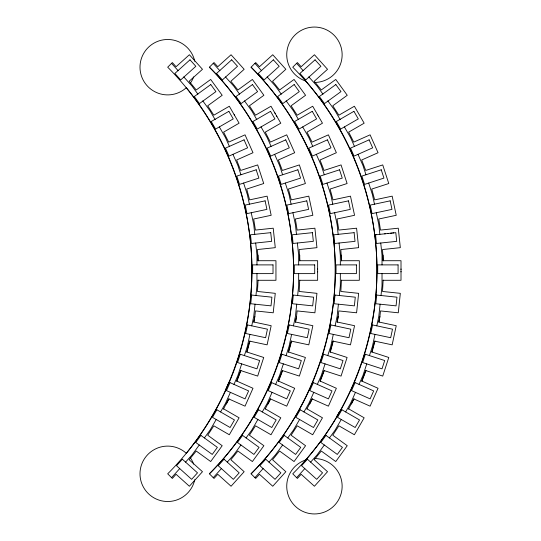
<?xml version="1.0" encoding="UTF-8"?>
<svg xmlns="http://www.w3.org/2000/svg" width="541" height="541" viewBox="0 0 541 541"><rect width="100%" height="100%" fill="white"/><g stroke="black" fill="none" stroke-linecap="round" stroke-linejoin="round"><path stroke-width="0.81" d="M256.968 273.624L256.961 285.831L255.954 295.508M223.609 408.861L239.102 417.808L229.316 434.754L213.823 425.808L207.724 435.201L222.195 445.716L210.692 461.547L196.221 451.032L189.174 459.735L202.469 471.705L189.377 486.244L176.082 474.274L172.329 478.44L167.696 473.808C224.616 416.908 255.744 335.826 251.518 255.453C247.697 185.178 217.367 117.052 167.696 67.192L172.329 62.56L176.082 66.726L189.377 54.756L202.469 69.295L189.174 81.265L196.221 89.968L210.692 79.453L222.195 95.284L207.724 105.799L213.823 115.192L229.316 106.246L239.102 123.192L223.609 132.139L228.694 142.114L245.032 134.837L252.992 152.718L236.647 159.994L240.664 170.449L257.678 164.917L263.724 183.527L246.71 189.052L249.611 199.872L267.105 196.153L271.176 215.291L253.675 219.01L255.426 230.074L273.219 228.201L275.268 247.663L257.475 249.536L258.057 260.715L275.951 260.715L275.951 280.285L258.057 280.285M298.659 273.624L298.646 285.831L297.638 295.508M265.293 408.861L280.786 417.808L271 434.754L255.508 425.808L249.415 435.201L263.886 445.716L252.383 461.547L237.912 451.032L230.865 459.735L244.153 471.705L231.061 486.244L217.773 474.274L214.02 478.44L209.381 473.808A287.521 287.521 0 0 0 209.381 67.192L214.02 62.56L217.773 66.726L231.061 54.756L244.153 69.295L230.865 81.265L237.912 89.968L252.383 79.453L263.886 95.284L249.415 105.799L255.508 115.192L271 106.246L280.786 123.192L265.293 132.139L270.378 142.114L286.723 134.837L294.676 152.718L278.338 159.994L282.348 170.449L299.362 164.917L305.408 183.527L288.394 189.052L291.295 199.872L308.796 196.153L312.86 215.291L295.366 219.01L297.117 230.074L314.903 228.201L316.952 247.663L299.159 249.536L299.748 260.715L317.635 260.715L317.635 280.285L299.748 280.285M317.635 271.92L317.635 271.332M317.635 269.526L317.635 268.978M340.343 273.624L340.336 285.831L339.329 295.508M306.984 408.861L322.47 417.808L312.691 434.754L297.198 425.808L291.099 435.201L305.57 445.716L294.067 461.547L279.596 451.032L272.549 459.735L285.844 471.705L272.752 486.244L259.457 474.274L255.704 478.44L251.071 473.808A287.521 287.521 0 0 0 251.071 67.192L255.704 62.56L259.457 66.726L272.752 54.756L285.844 69.295L272.549 81.265L279.596 89.968L294.067 79.453L305.57 95.284L291.099 105.799L297.198 115.192L312.691 106.246L322.47 123.192L306.984 132.139L312.062 142.114L328.407 134.837L336.367 152.718L320.022 159.994L324.039 170.449L341.053 164.917L347.099 183.527L330.084 189.052L332.979 199.872L350.48 196.153L354.551 215.291L337.05 219.01L338.801 230.074L356.593 228.201L358.636 247.663L340.85 249.536L341.432 260.715L359.325 260.715L359.325 280.285L341.432 280.285M382.027 273.624L382.02 285.831L381.013 295.508M348.668 408.861L364.161 417.808L354.375 434.754L338.882 425.808L332.783 435.201L347.254 445.716L335.758 461.547L321.286 451.032L314.233 459.735L327.528 471.705L314.436 486.244L301.141 474.274L297.394 478.44L292.755 473.808C349.675 416.908 380.803 335.826 376.577 255.453C372.756 185.178 342.426 117.052 292.755 67.192L297.394 62.56L301.141 66.726L314.436 54.756L327.528 69.295L314.233 81.265L321.286 89.968L335.758 79.453L347.254 95.284L332.783 105.799L338.882 115.192L354.375 106.246L364.161 123.192L348.668 132.139L353.753 142.114L370.091 134.837L378.051 152.718L361.713 159.994L365.723 170.449L382.737 164.917L388.783 183.527L371.768 189.052L374.67 199.872L392.164 196.153L396.235 215.291L378.741 219.01L380.492 230.074L398.277 228.201L400.326 247.663L382.534 249.536L383.123 260.715L401.009 260.715L401.009 280.285L383.123 280.285M401.009 271.92L401.009 271.332M401.009 269.526L401.009 268.978M253.878 322.24A294.074 294.074 0 0 0 254.845 316.505L255.426 310.926L273.219 312.799L275.268 293.337L257.475 291.464L258.057 280.069M295.562 322.24A294.074 294.074 0 0 0 296.529 316.505L297.117 310.926L314.903 312.799L316.952 293.337L299.159 291.464L299.748 280.069M337.246 322.24A294.074 294.074 0 0 0 338.213 316.505L338.801 310.926L356.593 312.799L358.636 293.337L340.85 291.464L341.432 280.069M378.937 322.24A294.074 294.074 0 0 0 379.904 316.505L380.492 310.926L398.277 312.799L400.326 293.337L382.534 291.464L383.123 280.069M255.041 304.191L253.756 316.329L251.741 325.851M296.725 304.191L295.44 316.329L293.425 325.851M338.416 304.191L337.131 316.329L335.116 325.851M380.1 304.191L378.815 316.329L376.8 325.851M254.845 316.505L253.675 321.99L271.176 325.709L267.105 344.847L249.611 341.128L246.71 351.948L263.724 357.473L257.678 376.083L240.664 370.551L236.647 381.006L252.992 388.282L245.032 406.163L228.694 398.886L223.474 409.091M296.529 316.505L295.366 321.99L312.86 325.709L308.796 344.847L291.295 341.128L288.394 351.948L305.408 357.473L299.362 376.083L282.348 370.551L278.338 381.006L294.676 388.282L286.723 406.163L270.378 398.886L265.158 409.091M338.213 316.505L337.05 321.99L354.551 325.709L350.48 344.847L332.979 341.128L330.084 351.948L347.099 357.473L341.053 376.083L324.039 370.551L320.022 381.006L336.367 388.282L328.407 406.163L312.062 398.886L306.848 409.091M379.904 316.505L378.741 321.99L396.235 325.709L392.164 344.847L374.67 341.128L371.768 351.948L388.783 357.473L382.737 376.083L365.723 370.551L361.713 381.006L378.051 388.282L370.091 406.163L353.753 398.886L348.532 409.091M249.928 334.385L247.379 346.328L244.383 355.579M291.613 334.385L289.07 346.328L286.067 355.579M333.303 334.385L330.754 346.328L327.751 355.579M374.987 334.385L372.438 346.328L369.442 355.579M241.685 363.883L237.905 375.495L233.955 384.38M283.369 363.883L279.589 375.495L275.639 384.38M325.06 363.883L321.28 375.495L317.33 384.38M366.744 363.883L362.964 375.495L359.014 384.38M225.421 390.135L228.971 382.162M230.405 392.353L225.428 403.505L220.572 411.938M272.089 392.353L267.119 403.505L262.257 411.938M313.78 392.353L308.803 403.505L303.947 411.938M355.464 392.353L350.494 403.505L345.631 411.938M216.211 419.491L210.097 430.068L204.383 437.94M257.895 419.491L251.781 430.068L246.074 437.94M299.586 419.491L293.472 430.068L287.758 437.94M336.448 416.942L336.793 416.347M336.982 416.009L337.192 415.65M337.861 414.494L338.091 414.095M338.321 413.689L338.774 412.905M338.991 412.533L339.2 412.174M341.27 419.491L335.156 430.068L329.449 437.94M199.257 445L192.075 454.873L185.57 462.109M240.941 445L233.759 454.873L227.254 462.109M282.632 445L275.443 454.873L268.945 462.109M324.316 445L317.134 454.873L310.629 462.109M209.381 473.808C266.3 416.908 297.428 335.826 293.202 255.453C289.388 185.178 259.051 117.052 209.381 67.192M251.071 473.808C307.991 416.908 339.112 335.826 334.886 255.453C331.072 185.178 300.735 117.052 251.071 67.192M171.551 477.662L179.727 468.594M213.242 477.662L221.418 468.594M254.926 477.662L263.102 468.594M296.617 477.662L304.793 468.594M375.549 234.794L395.802 232.664L396.715 241.347L376.462 243.47L375.549 234.794L376.09 234.74M384.651 233.84L385.348 233.766M387.796 233.509L388.708 233.414M390.649 233.205L391.657 233.103M392.685 232.995L393.726 232.887M296.603 63.344L303.264 70.736M308.81 76.89L317.134 86.127L322.977 94.175M254.919 63.344L261.574 70.736M267.126 76.89L275.443 86.127L281.293 94.175M213.228 63.344L219.889 70.736M225.435 76.89L233.759 86.127L239.602 94.175M171.544 63.344L178.199 70.736M183.751 76.89L192.075 86.127L197.918 94.175M327.853 100.876L335.156 110.932L340.194 119.649M286.162 100.876L293.472 110.932L298.51 119.649M244.478 100.876L251.781 110.932L256.819 119.649M202.787 100.876L210.097 110.932L215.135 119.649M275.22 113.549L274.862 112.927M276.593 115.93L276.884 116.437M344.394 126.912L350.494 137.495L354.456 146.374M317.533 114.638L317.777 115.057M318.453 116.227L318.649 116.572M302.703 126.912L308.803 137.495L312.766 146.374M261.019 126.912L267.119 137.495L271.082 146.374M234.158 114.638L234.402 115.057M219.335 126.912L225.428 137.495L229.398 146.374M358.007 154.347L362.964 165.505L365.98 174.757M316.316 154.347L321.28 165.505L324.289 174.757M274.632 154.347L279.589 165.505L282.605 174.757M232.941 154.347L237.905 165.505L240.914 174.757M368.678 183.054L372.438 194.672L374.473 204.187M326.987 183.054L330.754 194.672L332.783 204.187M285.303 183.054L289.07 194.672L291.099 204.187M243.612 183.054L247.379 194.672L249.408 204.187M376.286 212.721L378.815 224.671L379.843 234.341M334.602 212.721L337.131 224.671L338.152 234.341M292.911 212.721L295.44 224.671L296.468 234.341M251.227 212.721L253.756 224.671L254.777 234.341M380.749 243.024L382.02 255.169L382.027 264.894M339.058 243.024L340.336 255.169L340.343 264.894M297.374 243.024L298.646 255.169L298.659 264.894M255.683 243.024L256.961 255.169L256.968 264.894M383.123 255.109L383.123 260.931M341.432 255.109L341.432 260.931M299.748 255.109L299.748 260.931M258.057 255.109L258.057 260.931M374.954 340.972A294.074 294.074 0 0 1 371.944 352.218M366.02 370.429A294.074 294.074 0 0 1 361.855 381.297M354.064 398.791A294.074 294.074 0 0 1 351.474 404.005M304.238 79.358A287.521 287.521 0 0 1 304.238 461.642M333.27 340.972A294.074 294.074 0 0 1 330.253 352.218M324.336 370.429A294.074 294.074 0 0 1 320.164 381.297M312.373 398.791A294.074 294.074 0 0 1 309.783 404.005M291.579 340.972A294.074 294.074 0 0 1 288.569 352.218M282.652 370.429A294.074 294.074 0 0 1 278.48 381.297M270.689 398.791A294.074 294.074 0 0 1 268.099 404.005M249.895 340.972A294.074 294.074 0 0 1 246.879 352.218M240.961 370.429A294.074 294.074 0 0 1 236.789 381.297M228.999 398.791A294.074 294.074 0 0 1 226.409 404.005M186.246 87.615A287.521 287.521 0 0 1 186.246 453.385M314.436 458.538A27.706 27.706 0 0 1 339.728 497.551A27.706 27.706 0 0 1 293.79 504.719A27.706 27.706 0 0 1 306.003 459.857M194.767 479.698A27.706 27.706 0 0 1 157.397 499.526A27.706 27.706 0 0 1 144.041 459.39A27.706 27.706 0 0 1 185.84 452.871M190.263 457.733A27.706 27.706 0 0 1 193.658 464.124M193.658 76.876A27.706 27.706 0 0 1 190.263 83.267M185.84 88.129A27.706 27.706 0 0 1 144.041 81.61A27.706 27.706 0 0 1 157.397 41.474A27.706 27.706 0 0 1 194.767 61.302M306.003 81.143A27.706 27.706 0 0 1 293.79 36.281A27.706 27.706 0 0 1 339.728 43.449A27.706 27.706 0 0 1 314.436 82.462M251.66 295.061L250.747 303.738L271 305.868L271.913 297.185L251.66 295.061M293.344 295.061L292.431 303.738L312.691 305.868L313.604 297.185L293.344 295.061M335.035 295.061L334.122 303.738L354.375 305.868L355.288 297.185L335.035 295.061M376.719 295.061L375.806 303.738L396.066 305.868L396.972 297.185L376.719 295.061M247.514 324.952L245.702 333.486L265.624 337.719L267.437 329.185L247.514 324.952M289.205 324.952L287.393 333.486L307.315 337.719L309.127 329.185L289.205 324.952M330.889 324.952L329.077 333.486L348.999 337.719L350.811 329.185L330.889 324.952M372.58 324.952L370.761 333.486L390.683 337.719L392.502 329.185L372.58 324.952M240.272 354.247L237.58 362.544L256.948 368.84L259.646 360.543L240.272 354.247M281.962 354.247L279.264 362.544L298.639 368.84L301.33 360.543L281.962 354.247M323.646 354.247L320.955 362.544L340.323 368.84L343.021 360.543L323.646 354.247M365.337 354.247L362.639 362.544L382.007 368.84L384.705 360.543L365.337 354.247M230.006 382.629L226.463 390.602L245.066 398.886L248.617 390.913L230.006 382.629M271.697 382.629L268.147 390.602L286.75 398.886L290.301 390.913L271.697 382.629M313.381 382.629L309.831 390.602L328.441 398.886L331.991 390.913L313.381 382.629M355.072 382.629L351.522 390.602L370.125 398.886L373.675 390.913L355.072 382.629M216.833 409.78L212.471 417.334L230.108 427.518L234.469 419.965L216.833 409.78M258.524 409.78L254.155 417.334L271.798 427.518L276.16 419.965L258.524 409.78M300.208 409.78L295.846 417.334L313.482 427.518L317.844 419.965L300.208 409.78M341.892 409.78L337.53 417.334L355.173 427.518L359.535 419.965L341.892 409.78M200.894 435.404L195.761 442.464L212.241 454.433L217.367 447.373L200.894 435.404M242.578 435.404L237.452 442.464L253.925 454.433L259.058 447.373L242.578 435.404M284.268 435.404L279.136 442.464L295.616 454.433L300.742 447.373L284.268 435.404M325.952 435.404L320.827 442.464L337.3 454.433L342.433 447.373L325.952 435.404M182.358 459.221L176.522 465.706L191.656 479.333L197.499 472.848L182.358 459.221M224.048 459.221L218.206 465.706L233.347 479.333L239.183 472.848L224.048 459.221M265.732 459.221L259.896 465.706L275.031 479.333L280.867 472.848L265.732 459.221M307.423 459.221L301.58 465.706L316.715 479.333L322.558 472.848L307.423 459.221M189.999 59.821L174.858 73.448L180.701 79.933L195.835 66.306L189.999 59.821M231.683 59.821L216.549 73.448L222.385 79.933L237.519 66.306L231.683 59.821M273.367 59.821L258.233 73.448L264.076 79.933L279.21 66.306L273.367 59.821M315.058 59.821L299.924 73.448L305.76 79.933L320.894 66.306L315.058 59.821M210.78 84.558L194.307 96.528L199.433 103.588L215.913 91.618L210.78 84.558M252.471 84.558L235.991 96.528L241.124 103.588L257.597 91.618L252.471 84.558M294.155 84.558L277.675 96.528L282.808 103.588L299.288 91.618L294.155 84.558M335.846 84.558L319.366 96.528L324.492 103.588L340.972 91.618L335.846 84.558M228.87 111.331L211.227 121.515L215.595 129.076L233.232 118.892L228.87 111.331M270.554 111.331L252.918 121.515L257.279 129.076L274.916 118.892L270.554 111.331M312.245 111.331L294.602 121.515L298.97 129.076L316.607 118.892L312.245 111.331M353.929 111.331L336.292 121.515L340.654 129.076L358.291 118.892L353.929 111.331M244.059 139.849L225.448 148.133L228.999 156.106L247.609 147.821L244.059 139.849M285.743 139.849L267.139 148.133L270.689 156.106L289.293 147.821L285.743 139.849M327.433 139.849L308.823 148.133L312.373 156.106L330.977 147.821L327.433 139.849M369.118 139.849L350.514 148.133L354.057 156.106L372.668 147.821L369.118 139.849M256.184 169.8L236.809 176.095L239.507 184.393L258.875 178.097L256.184 169.8M297.868 169.8L278.5 176.095L281.192 184.393L300.566 178.097L297.868 169.8M339.559 169.8L320.184 176.095L322.882 184.393L342.25 178.097L339.559 169.8M381.243 169.8L361.875 176.095L364.566 184.393L383.941 178.097L381.243 169.8M265.11 200.853L245.188 205.086L247 213.621L266.923 209.387L265.11 200.853M306.794 200.853L286.872 205.086L288.691 213.621L308.613 209.387L306.794 200.853M348.485 200.853L328.563 205.086L330.375 213.621L350.298 209.387L348.485 200.853M390.169 200.853L370.247 205.086L372.059 213.621L391.982 209.387L390.169 200.853M270.743 232.664L250.49 234.794L251.396 243.47L271.656 241.347L270.743 232.664M312.428 232.664L292.174 234.794L293.087 243.47L313.34 241.347L312.428 232.664M354.118 232.664L333.858 234.794L334.771 243.47L355.031 241.347L354.118 232.664M273.022 264.894L252.654 264.894L252.654 273.624L273.022 273.624L273.022 264.894M314.706 264.894L294.338 264.894L294.338 273.624L314.706 273.624L314.706 264.894M356.391 264.894L336.029 264.894L336.029 273.624L356.391 273.624L356.391 264.894M398.081 264.894L377.713 264.894L377.713 273.624L398.081 273.624L398.081 264.894"/></g></svg>
